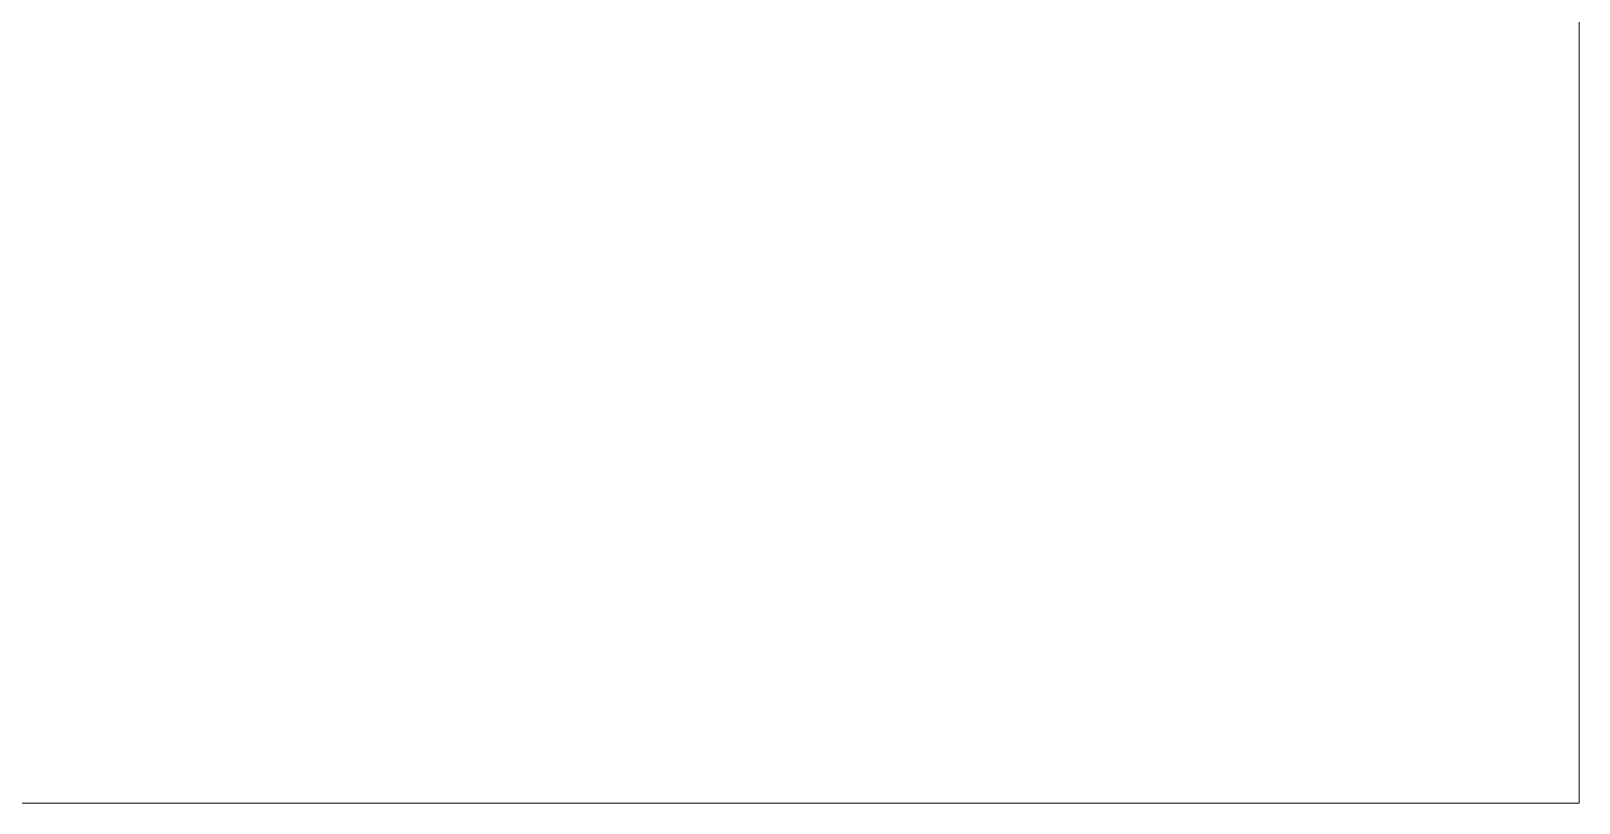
# Model space of a CAD drawing. Header units: millimetres. Extents: x 250 to 4397, y -1608 to 0.
# Drawn here: x 430.1 to 494.2, y -1485 to -1453 of the extents above; entities that cross this region are included whole.
import ezdxf

# ---------------------------------------------------------------- set-up
doc = ezdxf.new("R2010")
doc.units = ezdxf.units.MM
doc.layers.add('A-FLOR-HRAL', color=11, linetype='Continuous', lineweight=9)

# ---------------------------------------------------------------- blocks, each defined once
blk = doc.blocks.new('Geländer - Familie1-974770-_3D_')
at = {"layer": 'A-FLOR-HRAL'}
for p, q in [((-75, -75), (-75, 75)), ((-75, 75), (75, 75)), ((75, 75), (75, -75)), ((75, -75), (-75, -75))]:
    blk.add_line(p, q, dxfattribs=at)
mesh = blk.add_polyface(dxfattribs=at)
corners = [(75, 75, 900), (-75, 75, 900), (-75, -75, 900), (75, -75, 900)]
mesh.append_faces([[corners[k] for k in face] for face in [(2, 3, 0, 1)]])
mesh = blk.add_polyface(dxfattribs=at)
corners = [(75, 75), (75, -75), (-75, -75), (-75, 75)]
mesh.append_faces([[corners[k] for k in face] for face in [(2, 3, 0, 1)]])
mesh = blk.add_polyface(dxfattribs=at)
corners = [(-75, 75, 900), (75, 75, 900), (75, 75), (-75, 75)]
mesh.append_faces([[corners[k] for k in face] for face in [(0, 1, 2, 3)]])
mesh = blk.add_polyface(dxfattribs=at)
corners = [(-75, -75, 900), (-75, 75, 900), (-75, 75), (-75, -75)]
mesh.append_faces([[corners[k] for k in face] for face in [(0, 1, 2, 3)]])
mesh = blk.add_polyface(dxfattribs=at)
corners = [(75, 75, 900), (75, -75, 900), (75, -75), (75, 75)]
mesh.append_faces([[corners[k] for k in face] for face in [(0, 1, 2, 3)]])
mesh = blk.add_polyface(dxfattribs=at)
corners = [(75, -75, 900), (-75, -75, 900), (-75, -75), (75, -75)]
mesh.append_faces([[corners[k] for k in face] for face in [(0, 1, 2, 3)]])

msp = doc.modelspace()

# ---------------------------------------------------------------- block references
msp.add_blockref('Geländer - Familie1-974770-_3D_', (419.197, -1410, 4300))

doc.saveas('drawing.dxf')
